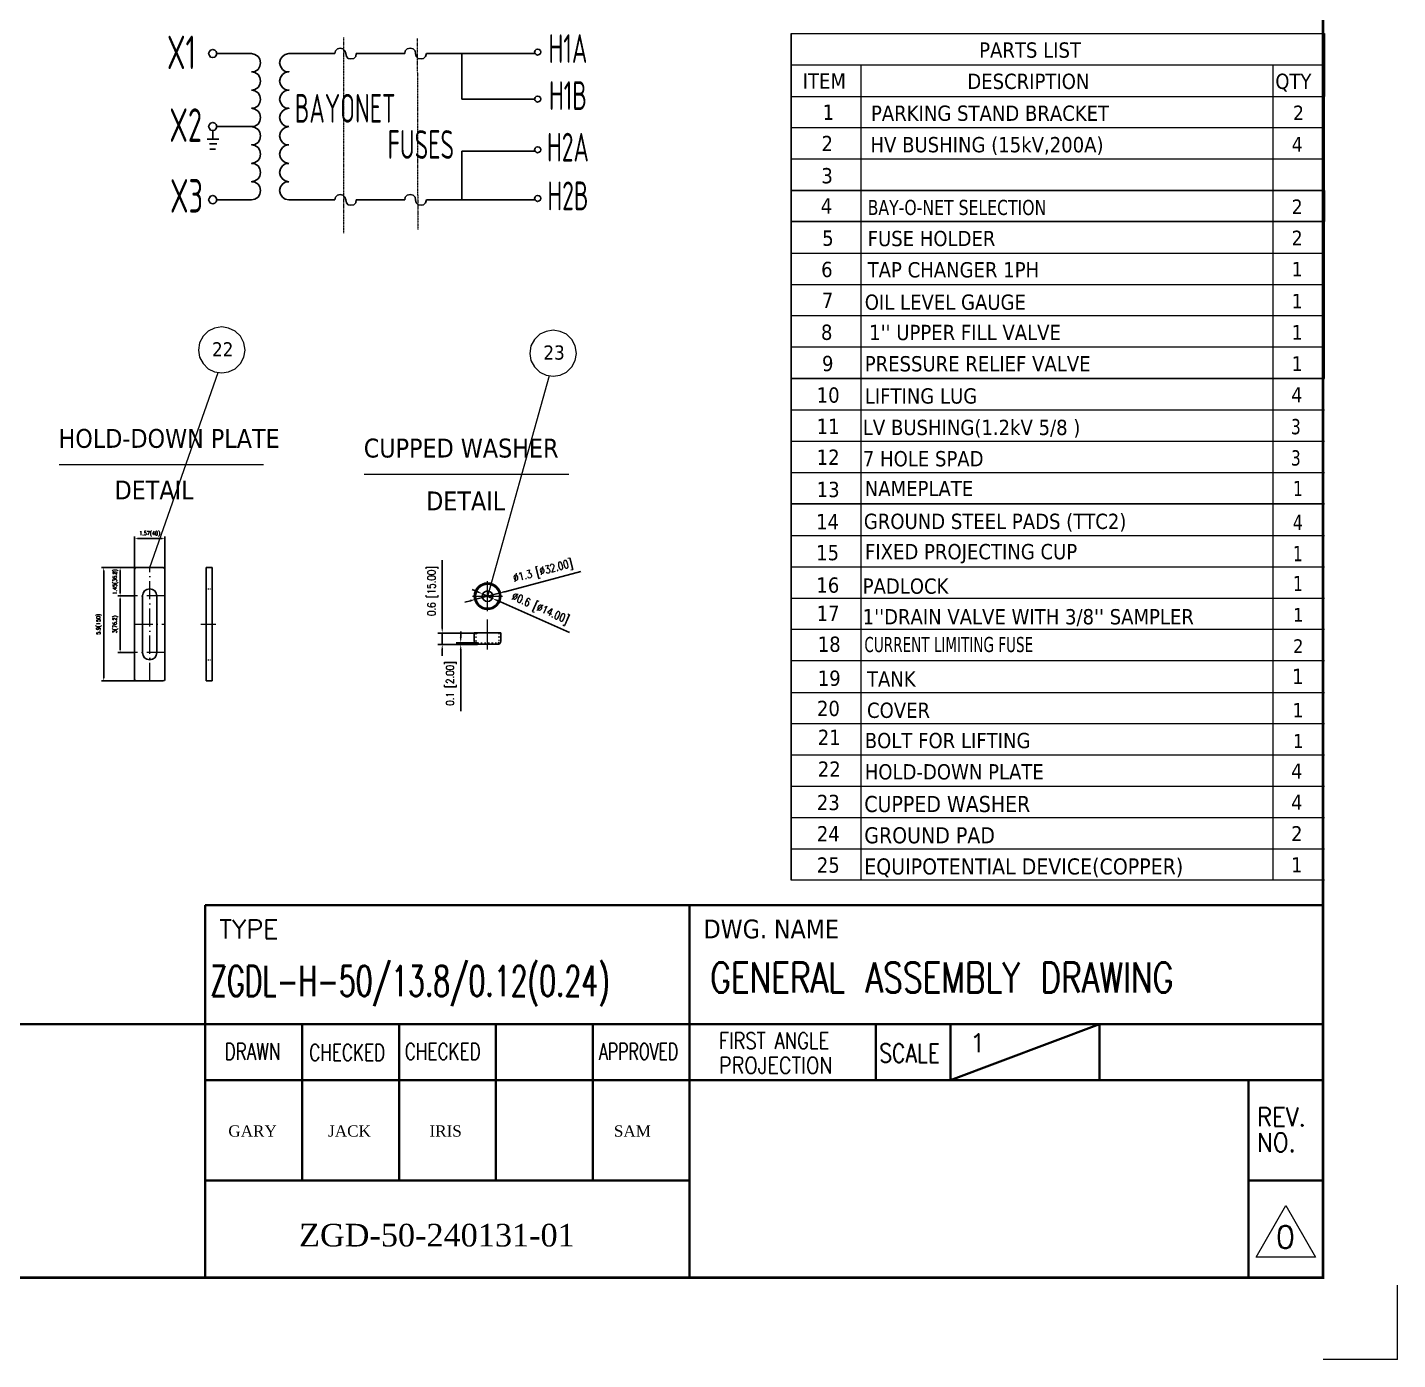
# Model space of a CAD drawing. Header units: millimetres. Extents: x 13152 to 84873, y -6229 to 22177.
# Drawn here: x 32798 to 36426, y 7367 to 10895 of the extents above; entities that cross this region are included whole.
import ezdxf
from ezdxf.enums import TextEntityAlignment as Align

# ---------------------------------------------------------------- set-up
doc = ezdxf.new("R2010")
doc.units = ezdxf.units.MM
doc.header["$LTSCALE"] = 4
for name, pattern in [('5 双点画线', [10.5, 6.25, -1.25, 0.25, -1.25, 0.25, -1.25]), ('ACAD_ISO03W100', [1.18, 0.47, -0.71]), ('ACAD_ISO10W100', [18, 12, -3, 0, -3])]:
    doc.linetypes.add(name, pattern=pattern)
doc.layers.add('1', color=12, linetype='Continuous')
doc.layers.add('2', color=3, linetype='Continuous')
doc.layers.add('paper', color=254, linetype='Continuous', plot=False)
doc.layers.add('标注、文本', color=3, linetype='Continuous', lineweight=25)
doc.layers.add('铁心', color=3, linetype='Continuous', lineweight=0)
doc.styles.add('pdm', font='gbenor.shx', dxfattribs={"width": 0.8, "bigfont": 'gbhzfs.shx'})
doc.styles.add('ROMANS', font='romans.shx', dxfattribs={"bigfont": 'whgtxt.shx'})
doc.styles.get("Standard").update_dxf_attribs({"font": 'txt', "bigfont": 'gbcbig.shx'})
doc.styles.add('Tahoma$001', font='tahoma.ttf', dxfattribs={"height": 2.159784})
doc.styles.add('Tahoma_txtstyle_28.93_0_0', font='tahoma.ttf')
doc.styles.add('Tahoma_txtstyle_30.40_0_0', font='tahoma.ttf')
doc.styles.add('TH_GBDIM', font='romans.shx', dxfattribs={"width": 0.8, "bigfont": 'gbcbig.shx'})
doc.styles.add('Times New Roman_txtstyle_35000.00_0_035000.0000', font='times.ttf', dxfattribs={"height": 35000})
doc.dimstyles.new('TH_GBDIM1', dxfattribs={"dimscale": 3, "dimtxt": 3.5, "dimasz": 2.5, "dimexe": 2, "dimexo": 0, "dimgap": 1.5, "dimtad": 1, "dimdec": 1, "dimzin": 0, "dimdsep": 46, "dimtxsty": 'TH_GBDIM', "dimcen": 2.5, "dimclrd": 3, "dimclre": 256, "dimclrt": 2, "dimadec": 0, "dimazin": 0, "dimtfac": 0.714286, "dimtdec": 1, "dimtmove": 0, "dimatfit": 3, "dimfxl": 1, "dimtzin": 0, "dimlwd": -1, "dimlwe": -1, "dimarcsym": 0})

# ---------------------------------------------------------------- blocks, each defined once
blk = doc.blocks.new('*D229')
at = {"layer": 'Defpoints', "color": 0, "transparency": 16777216}
for p in [(33161.7, 9540.7), (33081.7, 9459.9), (33161.7, 9459.9)]:
    blk.add_point(p, dxfattribs=at)
at = {"layer": '标注、文本', "transparency": 16777216}
for p, q in [((33081.7, 9459.9), (33081.7, 9546.7)), ((33161.7, 9459.9), (33161.7, 9546.7))]:
    blk.add_line(p, q, dxfattribs=at)
at = {"layer": '标注、文本', "color": 3, "transparency": 16777216}
blk.add_line((33089.2, 9540.7), (33154.2, 9540.7), dxfattribs=at)
for points in [[(33089.2, 9542), (33089.2, 9539.5), (33081.7, 9540.7)], [(33154.2, 9542), (33154.2, 9539.5), (33161.7, 9540.7)]]:
    blk.add_solid(points, dxfattribs=at)
at = {"layer": '标注、文本', "color": 2, "transparency": 16777216, "insert": (33121.7, 9553.2), "char_height": 10.5, "attachment_point": 5, "style": 'TH_GBDIM'}
blk.add_mtext('1.57(40)', dxfattribs=at)
blk = doc.blocks.new('*D230')
at = {"layer": 'Defpoints', "color": 0, "transparency": 16777216}
for p in [(32999.8, 9463.9), (33085.7, 9463.9), (33085.7, 9163.9)]:
    blk.add_point(p, dxfattribs=at)
at = {"layer": '标注、文本', "transparency": 16777216}
for p, q in [((33085.7, 9463.9), (32993.8, 9463.9)), ((33085.7, 9163.9), (32993.8, 9163.9))]:
    blk.add_line(p, q, dxfattribs=at)
at = {"layer": '标注、文本', "color": 3, "transparency": 16777216}
blk.add_line((32999.8, 9171.4), (32999.8, 9456.4), dxfattribs=at)
for points in [[(32998.5, 9456.4), (33001, 9456.4), (32999.8, 9463.9)], [(32998.5, 9171.4), (33001, 9171.4), (32999.8, 9163.9)]]:
    blk.add_solid(points, dxfattribs=at)
at = {"layer": '标注、文本', "color": 2, "transparency": 16777216, "insert": (32987.3, 9313.9), "char_height": 10.5, "attachment_point": 5, "rotation": 90, "style": 'TH_GBDIM'}
blk.add_mtext('5.9(150)', dxfattribs=at)
blk = doc.blocks.new('*D231')
at = {"layer": 'Defpoints', "color": 0, "transparency": 16777216}
for p in [(33043.3, 9388.9), (33081.7, 9388.9), (33081.7, 9238.9)]:
    blk.add_point(p, dxfattribs=at)
at = {"layer": '标注、文本', "transparency": 16777216}
for p, q in [((33081.7, 9388.9), (33037.3, 9388.9)), ((33081.7, 9238.9), (33037.3, 9238.9))]:
    blk.add_line(p, q, dxfattribs=at)
at = {"layer": '标注、文本', "color": 3, "transparency": 16777216}
blk.add_line((33043.3, 9246.4), (33043.3, 9381.4), dxfattribs=at)
for points in [[(33042.1, 9381.4), (33044.6, 9381.4), (33043.3, 9388.9)], [(33042.1, 9246.4), (33044.6, 9246.4), (33043.3, 9238.9)]]:
    blk.add_solid(points, dxfattribs=at)
at = {"layer": '标注、文本', "color": 2, "transparency": 16777216, "insert": (33030.8, 9313.9), "char_height": 10.5, "attachment_point": 5, "rotation": 90, "style": 'TH_GBDIM'}
blk.add_mtext('3(76.2)', dxfattribs=at)
blk = doc.blocks.new('*D232')
at = {"layer": 'Defpoints', "color": 0, "transparency": 16777216}
for p in [(33043.3, 9463.9), (33081.7, 9463.9), (33081.7, 9388.9)]:
    blk.add_point(p, dxfattribs=at)
at = {"layer": '标注、文本', "transparency": 16777216}
for p, q in [((33081.7, 9463.9), (33037.3, 9463.9)), ((33081.7, 9388.9), (33037.3, 9388.9))]:
    blk.add_line(p, q, dxfattribs=at)
at = {"layer": '标注、文本', "color": 3, "transparency": 16777216}
blk.add_line((33043.3, 9396.4), (33043.3, 9456.4), dxfattribs=at)
for points in [[(33042.1, 9456.4), (33044.6, 9456.4), (33043.3, 9463.9)], [(33042.1, 9396.4), (33044.6, 9396.4), (33043.3, 9388.9)]]:
    blk.add_solid(points, dxfattribs=at)
at = {"layer": '标注、文本', "color": 2, "transparency": 16777216, "insert": (33030.8, 9426.4), "char_height": 10.5, "attachment_point": 5, "rotation": 90, "style": 'TH_GBDIM'}
blk.add_mtext('1.45(36.8)', dxfattribs=at)
blk = doc.blocks.new('*D194')
at = {"layer": 'Defpoints', "color": 0, "transparency": 16777216}
for p in [(33228.4, 4.8), (33197.5, -3.3)]:
    blk.add_point(p, dxfattribs=at)
at = {"layer": '标注、文本', "color": 3, "transparency": 16777216}
for p, q in [((33336.3, 33.3), (33235.7, 6.7)), ((33197.5, -3.3), (33228.4, 4.8)), ((33190.2, -5.2), (33183, -7.1))]:
    blk.add_line(p, q, dxfattribs=at)
for points in [[(33235.4, 8), (33236, 5.5), (33228.4, 4.8)], [(33189.9, -4), (33190.6, -6.4), (33197.5, -3.3)]]:
    blk.add_solid(points, dxfattribs=at)
at = {"layer": '标注、文本', "color": 2, "transparency": 16777216, "insert": (33286.5, 33.1), "char_height": 10.5, "attachment_point": 5, "rotation": 14.7739, "style": 'TH_GBDIM'}
blk.add_mtext('∅1.3 [∅32.00]', dxfattribs=at)
blk = doc.blocks.new('*D195')
at = {"layer": 'Defpoints', "color": 0, "transparency": 16777216}
for p in [(33206.6, 3.6), (33219.4, -2.1)]:
    blk.add_point(p, dxfattribs=at)
at = {"layer": '标注、文本', "color": 3, "transparency": 16777216}
for p, q in [((33199.7, 6.6), (33192.8, 9.6)), ((33206.6, 3.6), (33219.4, -2.1)), ((33321.5, -47.2), (33226.2, -5.1))]:
    blk.add_line(p, q, dxfattribs=at)
for points in [[(33200.2, 7.8), (33199.2, 5.5), (33206.6, 3.6)], [(33226.7, -4), (33225.7, -6.2), (33219.4, -2.1)]]:
    blk.add_solid(points, dxfattribs=at)
at = {"layer": '标注、文本', "color": 2, "transparency": 16777216, "insert": (33282.3, -16.2), "char_height": 10.5, "attachment_point": 5, "rotation": 336.167, "style": 'TH_GBDIM'}
blk.add_mtext('∅0.6 [∅14.00]', dxfattribs=at)
blk = doc.blocks.new('*D196')
at = {"layer": 'Defpoints', "color": 0, "transparency": 16777216}
for p in [(33153, -48), (33199.5, -48), (33199.5, -63)]:
    blk.add_point(p, dxfattribs=at)
at = {"layer": '标注、文本', "color": 3, "transparency": 16777216}
for p, q in [((33153, -40.5), (33153, 48.4)), ((33153, -63), (33153, -48)), ((33153, -70.5), (33153, -78))]:
    blk.add_line(p, q, dxfattribs=at)
at = {"layer": '标注、文本', "transparency": 16777216}
for p, q in [((33199.5, -48), (33147, -48)), ((33199.5, -63), (33147, -63))]:
    blk.add_line(p, q, dxfattribs=at)
at = {"layer": '标注、文本', "color": 3, "transparency": 16777216}
for points in [[(33151.7, -40.5), (33154.2, -40.5), (33153, -48)], [(33151.7, -70.5), (33154.2, -70.5), (33153, -63)]]:
    blk.add_solid(points, dxfattribs=at)
at = {"layer": '标注、文本', "color": 2, "transparency": 16777216, "insert": (33140.5, 7.7), "char_height": 10.5, "attachment_point": 5, "rotation": 90, "style": 'TH_GBDIM'}
blk.add_mtext('0.6 [15.00]', dxfattribs=at)
blk = doc.blocks.new('*D197')
at = {"layer": 'Defpoints', "color": 0, "transparency": 16777216}
for p in [(33177.5, -63), (33199.5, -61), (33199.5, -63)]:
    blk.add_point(p, dxfattribs=at)
at = {"layer": '标注、文本', "color": 3, "transparency": 16777216}
for p, q in [((33177.5, -53.5), (33177.5, -46)), ((33177.5, -61), (33177.5, -63)), ((33177.5, -70.5), (33177.5, -151.4))]:
    blk.add_line(p, q, dxfattribs=at)
at = {"layer": '标注、文本', "transparency": 16777216}
for p, q in [((33199.5, -61), (33171.5, -61)), ((33199.5, -63), (33171.5, -63))]:
    blk.add_line(p, q, dxfattribs=at)
at = {"layer": '标注、文本', "color": 3, "transparency": 16777216}
for points in [[(33176.2, -53.5), (33178.7, -53.5), (33177.5, -61)], [(33176.2, -70.5), (33178.7, -70.5), (33177.5, -63)]]:
    blk.add_solid(points, dxfattribs=at)
at = {"layer": '标注、文本', "color": 2, "transparency": 16777216, "insert": (33165, -114.7), "char_height": 10.5, "attachment_point": 5, "rotation": 90, "style": 'TH_GBDIM'}
blk.add_mtext('0.1 [2.00]', dxfattribs=at)
blk = doc.blocks.new('222')
at = {"layer": '标注、文本', "color": 1, "linetype": 'ACAD_ISO10W100', "lineweight": 18}
for p, q in [((33212.97, -19.24), (33212.97, 20.76)), ((33192.97, 0.76), (33232.97, 0.76)), ((33212.97, -69.96), (33212.97, -29.96))]:
    blk.add_line(p, q, dxfattribs=at)
at = {"layer": '标注、文本'}
for p, q in [((33195.47, -47.95), (33230.47, -47.95)), ((33195.47, -47.95), (33195.47, -58.95)), ((33230.47, -58.95), (33230.47, -47.95)), ((33199.47, -62.95), (33226.47, -62.95))]:
    blk.add_line(p, q, dxfattribs=at)
at = {"layer": '标注、文本', "color": 2, "linetype": 'ACAD_ISO03W100', "lineweight": 18}
for p, q in [((33197.47, -47.95), (33197.47, -58.95)), ((33228.47, -58.95), (33228.47, -47.95)), ((33199.47, -60.95), (33226.47, -60.95))]:
    blk.add_line(p, q, dxfattribs=at)
at = {"layer": '标注、文本'}
for radius in [17.5, 16, 7]:
    blk.add_circle((33212.97, 0.76), radius, dxfattribs=at)
for centre, start, end in [((33199.47, -58.95), 180, 270), ((33226.47, -58.95), 270, 0)]:
    blk.add_arc(centre, 4, start, end, dxfattribs=at)
at = {"layer": '标注、文本', "color": 2, "linetype": 'ACAD_ISO03W100', "lineweight": 18}
for centre, start, end in [((33199.47, -58.95), 180, 270), ((33226.47, -58.95), 270, 0)]:
    blk.add_arc(centre, 2, start, end, dxfattribs=at)
at = {"layer": '标注、文本'}
for p1, p2, picture, middle in [((33197.5, -3.32), (33228.44, 4.84), '*D194', (33286.46, 33.06)), ((33206.56, 3.58), (33219.37, -2.07), '*D195', (33282.32, -16.22))]:
    dim = blk.add_diameter_dim_2p(p1=p1, p2=p2, dimstyle='TH_GBDIM1', dxfattribs=at)
    dim.commit()
    dim.dimension.update_dxf_attribs({"geometry": picture, "text_midpoint": middle})
for base, p1, p2, picture, middle in [((33152.98, -47.95), (33199.47, -62.95), (33199.47, -47.95), '*D196', (33140.48, 7.75)), ((33177.47, -62.95), (33199.47, -60.95), (33199.47, -62.95), '*D197', (33164.97, -114.65))]:
    dim = blk.add_linear_dim(base=base, p1=p1, p2=p2, angle=90, dimstyle='TH_GBDIM1', dxfattribs=at)
    dim.commit()
    dim.dimension.update_dxf_attribs({"geometry": picture, "text_midpoint": middle})

msp = doc.modelspace()

# ---------------------------------------------------------------- linework, layer by layer
at = {"layer": '1', "color": 0, "lineweight": 40}
for p, q in [((33268.63, 8570.37), (34816.24, 8570.37)), ((33268.74, 8570.37), (36228.84, 8570.37)), ((33268.74, 8570.37), (33268.74, 7583.67)), ((34551.45, 8570.37), (34551.45, 7583.67)), ((28650.99, 8254.63), (36228.84, 8254.63)), ((33525.29, 8254.63), (33525.29, 7840.85)), ((33781.83, 8254.63), (33781.83, 7840.85)), ((34038.37, 8254.63), (34038.37, 7840.85)), ((34294.91, 8254.63), (34294.91, 7840.85)), ((35044.8, 8254.63), (35044.8, 8106.62)), ((35636.82, 8254.63), (35242.14, 8106.62)), ((35242.14, 8254.63), (35242.14, 8106.62)), ((35636.82, 8254.63), (35636.82, 8106.62)), ((33268.74, 8106.62), (34551.45, 8106.62)), ((34551.45, 8106.62), (36228.84, 8106.62)), ((36031.5, 8106.62), (36031.5, 7583.67)), ((33268.74, 7840.85), (34551.45, 7840.85)), ((33268.74, 7584.31), (33268.74, 7840.85)), ((36031.5, 7840.85), (36228.84, 7840.85))]:
    msp.add_line(p, q, dxfattribs=at)
at = {"layer": '1', "color": 0, "lineweight": 40, "const_width": 6.91}
msp.add_lwpolyline([(28650.99, 7583.67), (36228.84, 7583.67), (36228.84, 13030.25), (28650.99, 13030.25), (28650.99, 7583.67)], dxfattribs=at)
at = {"layer": '2', "lineweight": 13}
for p, q in [((36051.24, 7637.96), (36130.17, 7774.69)), ((36130.17, 7774.69), (36209.11, 7637.96)), ((36209.11, 7637.96), (36051.24, 7637.96))]:
    msp.add_line(p, q, dxfattribs=at)
at = {"layer": 'paper', "lineweight": 13}
for q in [(36426.18, 7563.94), (36228.84, 7366.6)]:
    msp.add_line((36426.18, 7366.6), q, dxfattribs=at)
at = {"layer": '标注、文本', "color": 6, "linetype": '5 双点画线', "lineweight": 13, "ltscale": 0.1}
for p, q in [((33634.62, 10868.02), (33634.98, 10349.8)), ((33830.1, 10865.39), (33831.47, 10359.66))]:
    msp.add_line(p, q, dxfattribs=at)
at = {"layer": '标注、文本'}
for p, q in [((33948.58, 10825.31), (33948.58, 10704.84)), ((33948.58, 10566.57), (33948.58, 10437.67)), ((33081.67, 9459.86), (33081.67, 9167.86)), ((33157.67, 9463.86), (33085.67, 9463.86)), ((33161.67, 9167.86), (33161.67, 9459.86)), ((33271.19, 9163.86), (33271.19, 9463.86)), ((33271.19, 9463.86), (33287.19, 9463.86)), ((33287.19, 9163.86), (33287.19, 9463.86)), ((33102.67, 9388.86), (33102.67, 9238.86)), ((33140.67, 9388.86), (33140.67, 9238.86)), ((33085.67, 9163.86), (33157.67, 9163.86)), ((33271.19, 9163.86), (33287.19, 9163.86))]:
    msp.add_line(p, q, dxfattribs=at)
at = {"layer": '标注、文本', "color": 1, "linetype": 'ACAD_ISO10W100', "lineweight": 18}
for p, q in [((33121.67, 9163.86), (33121.67, 9463.86)), ((33161.67, 9388.86), (33081.67, 9388.86)), ((33081.67, 9313.86), (33161.67, 9313.86)), ((33256.78, 9313.86), (33296.78, 9313.86)), ((33161.67, 9238.86), (33081.67, 9238.86))]:
    msp.add_line(p, q, dxfattribs=at)
at = {"layer": '标注、文本', "color": 2, "linetype": 'ACAD_ISO03W100', "lineweight": 18}
for p, q in [((33271.19, 9407.86), (33287.19, 9407.86)), ((33271.19, 9219.86), (33287.19, 9219.86))]:
    msp.add_line(p, q, dxfattribs=at)
at = {"layer": '标注、文本', "lineweight": 13}
msp.add_line((34820.15, 8636.18), (34820.15, 9134.68), dxfattribs=at)
at = {"layer": '标注、文本'}
for points in [[(33299.14, 10825.31), (33298.07, 10830.68), (33293.77, 10833.9), (33288.4, 10836.05), (33283.03, 10833.9), (33279.81, 10830.68), (33277.66, 10825.31), (33279.81, 10819.94), (33283.03, 10815.65), (33288.4, 10814.58), (33293.77, 10815.65), (33298.07, 10819.94)], [(34156.98, 10829.16), (34156.17, 10833.18), (34152.95, 10836.41), (34148.93, 10837.21), (34144.9, 10836.41), (34142.48, 10833.18), (34140.87, 10829.16), (34142.48, 10825.13), (34144.9, 10822.72), (34148.93, 10821.1), (34152.95, 10822.72), (34156.17, 10825.13)], [(34156.98, 10704.66), (34156.17, 10708.69), (34152.95, 10711.91), (34148.93, 10712.71), (34144.9, 10711.91), (34142.48, 10708.69), (34140.87, 10704.66), (34142.48, 10700.63), (34144.9, 10698.22), (34148.93, 10696.61), (34152.95, 10698.22), (34156.17, 10700.63)], [(33299.14, 10632.03), (33298.07, 10637.4), (33293.77, 10640.62), (33288.4, 10642.77), (33283.03, 10640.62), (33279.81, 10637.4), (33277.66, 10632.03), (33279.81, 10626.66), (33283.03, 10622.36), (33288.4, 10621.29), (33293.77, 10622.36), (33298.07, 10626.66)], [(34156.98, 10570.41), (34156.17, 10574.44), (34152.95, 10577.66), (34148.93, 10578.47), (34144.9, 10577.66), (34142.48, 10574.44), (34140.87, 10570.41), (34142.48, 10566.39), (34144.9, 10563.97), (34148.93, 10562.36), (34152.95, 10563.97), (34156.17, 10566.39)], [(33299.14, 10437.67), (33298.07, 10443.04), (33293.77, 10447.33), (33288.4, 10449.48), (33283.03, 10447.33), (33279.81, 10443.04), (33277.66, 10437.67), (33279.81, 10432.3), (33283.03, 10429.08), (33288.4, 10426.93), (33293.77, 10429.08), (33298.07, 10432.3)], [(34156.98, 10441.51), (34156.17, 10445.54), (34152.95, 10448.76), (34148.93, 10449.57), (34144.9, 10448.76), (34142.48, 10445.54), (34140.87, 10441.51), (34142.48, 10437.49), (34144.9, 10435.07), (34148.93, 10433.46), (34152.95, 10435.07), (34156.17, 10437.49)]]:
    msp.add_lwpolyline(points, close=True, dxfattribs=at)
for points in [[(33299.14, 10825.31), (33391.49, 10825.31)], [(33391.49, 10776.99), (33400.08, 10778.07), (33408.67, 10783.44), (33412.96, 10792.03), (33415.11, 10800.62), (33412.96, 10810.28), (33408.67, 10817.8), (33400.08, 10823.17), (33391.49, 10825.31)], [(33490.28, 10825.31), (33480.61, 10823.17), (33473.1, 10817.8), (33467.73, 10810.28), (33465.58, 10800.62), (33467.73, 10792.03), (33473.1, 10783.44), (33480.61, 10778.07), (33490.28, 10776.99), (33480.61, 10774.84), (33473.1, 10769.48), (33467.73, 10761.96), (33465.58, 10752.29), (33467.73, 10743.7), (33473.1, 10735.11), (33480.61, 10729.75), (33490.28, 10728.67), (33480.61, 10726.52), (33473.1, 10721.15), (33467.73, 10713.64), (33465.58, 10703.97), (33467.73, 10695.38), (33473.1, 10686.79), (33480.61, 10681.42), (33490.28, 10680.35), (33480.61, 10678.2), (33473.1, 10672.83), (33467.73, 10665.32), (33465.58, 10655.65), (33467.73, 10645.99), (33473.1, 10638.47), (33480.61, 10633.1), (33490.28, 10632.03)], [(33490.28, 10825.31), (33611.64, 10825.31)], [(33640.63, 10825.31), (33638.48, 10832.83), (33633.12, 10838.2), (33625.6, 10839.27), (33619.16, 10838.2), (33613.79, 10832.83), (33611.64, 10825.31)], [(33640.63, 10825.31), (33642.78, 10817.8), (33647.07, 10812.43), (33654.59, 10811.35), (33662.11, 10812.43), (33667.48, 10817.8), (33668.55, 10825.31)], [(33668.55, 10825.31), (33702.89, 10825.31)], [(33797.41, 10825.31), (33668.55, 10825.31)], [(33825.33, 10825.31), (33824.25, 10832.83), (33818.88, 10838.2), (33811.37, 10839.27), (33803.85, 10838.2), (33798.48, 10832.83), (33797.41, 10825.31)], [(33825.33, 10825.31), (33827.47, 10817.8), (33832.84, 10812.43), (33840.36, 10811.35), (33846.8, 10812.43), (33852.17, 10817.8), (33854.32, 10825.31)], [(34142.41, 10825.31), (33854.32, 10825.31)], [(33391.49, 10728.67), (33400.08, 10729.74), (33408.67, 10735.11), (33412.96, 10743.7), (33415.11, 10752.29), (33412.96, 10761.96), (33408.67, 10769.48), (33400.08, 10774.84), (33391.49, 10776.99)], [(33391.49, 10680.35), (33400.08, 10681.42), (33408.67, 10686.79), (33412.96, 10695.38), (33415.11, 10703.97), (33412.96, 10713.64), (33408.67, 10721.15), (33400.08, 10726.52), (33391.49, 10728.67)], [(34140.8, 10704.84), (33948.58, 10704.84)], [(33391.49, 10632.03), (33400.08, 10633.1), (33408.67, 10638.47), (33412.96, 10645.99), (33415.11, 10655.65), (33412.96, 10665.32), (33408.67, 10672.83), (33400.08, 10678.2), (33391.49, 10680.35)], [(33299.14, 10632.03), (33391.49, 10632.03)], [(33391.49, 10437.67), (33400.08, 10439.82), (33408.67, 10445.19), (33412.96, 10452.7), (33415.11, 10462.37), (33412.96, 10472.03), (33408.67, 10479.55), (33400.08, 10484.92), (33391.49, 10485.99), (33400.08, 10488.14), (33408.67, 10493.51), (33412.96, 10501.02), (33415.11, 10510.69), (33412.96, 10520.35), (33408.67, 10527.87), (33400.08, 10533.24), (33391.49, 10534.31), (33400.08, 10536.46), (33408.67, 10541.83), (33412.96, 10549.35), (33415.11, 10559.01), (33412.96, 10568.67), (33408.67, 10576.19), (33400.08, 10581.56), (33391.49, 10583.71), (33400.08, 10584.78), (33408.67, 10590.15), (33412.96, 10597.67), (33415.11, 10607.33), (33412.96, 10617), (33408.67, 10624.51), (33400.08, 10629.88), (33391.49, 10632.03)], [(33490.28, 10632.03), (33480.61, 10629.88), (33473.1, 10624.51), (33467.73, 10617), (33465.58, 10607.33), (33467.73, 10597.67), (33473.1, 10590.15), (33480.61, 10584.78), (33490.28, 10583.71)], [(33273.37, 10598.74), (33304.51, 10598.74)], [(33288.4, 10621.29), (33288.4, 10598.74)], [(33279.81, 10585.85), (33299.14, 10585.85)], [(33280.88, 10571.9), (33295.92, 10571.9)], [(33490.28, 10583.71), (33480.61, 10581.56), (33473.1, 10576.19), (33467.73, 10568.67), (33465.58, 10559.01), (33467.73, 10549.35), (33473.1, 10541.83), (33480.61, 10536.46), (33490.28, 10534.31)], [(34142.41, 10566.57), (33948.58, 10566.57)], [(33490.28, 10534.31), (33480.61, 10533.24), (33473.1, 10527.87), (33467.73, 10520.35), (33465.58, 10510.69), (33467.73, 10501.02), (33473.1, 10493.51), (33480.61, 10488.14), (33490.28, 10485.99)], [(33490.28, 10485.99), (33480.61, 10484.92), (33473.1, 10479.55), (33467.73, 10472.03), (33465.58, 10462.37), (33467.73, 10452.7), (33473.1, 10445.19), (33480.61, 10439.82), (33490.28, 10437.67)], [(33640.63, 10437.67), (33638.48, 10445.19), (33633.12, 10450.55), (33625.6, 10451.63), (33619.16, 10450.55), (33613.79, 10445.19), (33611.64, 10437.67)], [(33825.33, 10437.67), (33824.25, 10445.19), (33818.88, 10450.55), (33811.37, 10451.63), (33803.85, 10450.55), (33798.48, 10445.19), (33797.41, 10437.67)], [(33299.14, 10437.67), (33391.49, 10437.67)], [(33490.28, 10437.67), (33611.64, 10437.67)], [(33490.28, 10437.67), (33611.64, 10437.67)], [(33640.63, 10437.67), (33642.78, 10430.15), (33647.07, 10424.78), (33654.59, 10423.71), (33662.11, 10424.78), (33667.48, 10430.15), (33668.55, 10437.67)], [(33668.55, 10437.67), (33702.89, 10437.67)], [(33797.41, 10437.67), (33668.55, 10437.67)], [(33668.55, 10437.67), (33797.41, 10437.67)], [(33825.33, 10437.67), (33827.47, 10430.15), (33832.84, 10424.78), (33840.36, 10423.71), (33846.8, 10424.78), (33852.17, 10430.15), (33854.32, 10437.67)], [(33854.32, 10437.67), (34021.78, 10437.67)], [(34142.41, 10437.67), (33948.58, 10437.67)]]:
    msp.add_lwpolyline(points, dxfattribs=at)
for centre, radius, start, end in [((33085.67, 9459.86), 4, 90, 180), ((33157.67, 9459.86), 4, 0, 90), ((33121.67, 9388.86), 19, 0, 180), ((33121.67, 9238.86), 19, 180, 0), ((33085.67, 9167.86), 4, 180, 270), ((33157.67, 9167.86), 4, 270, 0)]:
    msp.add_arc(centre, radius, start, end, dxfattribs=at)
at = {"layer": '铁心', "lineweight": 13}
for p, q in [((33422.95, 9736.15), (32881.45, 9736.15)), ((34231.29, 9710.5), (33689.79, 9710.5))]:
    msp.add_line(p, q, dxfattribs=at)
for points in [[(34820.15, 8636.18), (34820.15, 10878.63)], [(34820.15, 10878.63), (36232.75, 10878.63), (36232.75, 10795.78)], [(34820.15, 10878.63), (34820.15, 10795.78), (34820.15, 10795.78)], [(34820.15, 10795.78), (36232.75, 10795.78), (36232.75, 10711.21)], [(34820.15, 10795.78), (34820.15, 10711.21), (36232.75, 10711.21)], [(35004.76, 10795.78), (35004.76, 10711.21), (35004.76, 10711.21)], [(36095.84, 10795.78), (36095.84, 8636.18)], [(34820.15, 9964.87), (36232.75, 9964.87), (36232.75, 10711.21)], [(34820.15, 10711.21), (34820.15, 9964.87)], [(35004.76, 10711.21), (35004.76, 9964.87)], [(36232.75, 10628.7), (34820.15, 10628.7), (34820.15, 10628.7)], [(36232.75, 10545.85), (34820.15, 10545.85), (34820.15, 10545.85)], [(35004.76, 10545.51), (35004.76, 10463), (35004.76, 10463)], [(34820.15, 10463), (36232.75, 10463), (36232.75, 10380.5)], [(34820.15, 10463), (34820.15, 10380.5), (36232.75, 10380.5)], [(36232.75, 10463), (34820.15, 10463), (34820.15, 10463)], [(34820.15, 9797.8), (34820.15, 10463), (34820.15, 10463)], [(35004.76, 10463), (35004.76, 8801.19)], [(34820.15, 10380.5), (34820.15, 8636.18)], [(36232.75, 10380.5), (34820.15, 10380.5), (34820.15, 10380.5)], [(36232.75, 10295.93), (34820.15, 10295.93), (34820.15, 10295.93)], [(36232.75, 10295.93), (34820.15, 10295.93), (34820.15, 10295.93)], [(36232.75, 10213.08), (34820.15, 10213.08), (34820.15, 10213.08)], [(36232.75, 10213.08), (34820.15, 10213.08), (34820.15, 10213.08)], [(36232.75, 10130.57), (34820.15, 10130.57), (34820.15, 10130.57)], [(36232.75, 10130.57), (34820.15, 10130.57)], [(36232.75, 10047.72), (34820.15, 10047.72), (34820.15, 10047.72)], [(36232.75, 10047.72), (34820.15, 10047.72), (34820.15, 10047.72)], [(33121.67, 9463.86), (33302.96, 9980.9), (33302.96, 9980.9)], [(34017, 9388.4), (34180.62, 9972.45), (34180.62, 9972.45)], [(36232.75, 9964.87), (34820.15, 9964.87), (34820.15, 9964.87)], [(36232.75, 9880.65), (34820.15, 9880.65), (34820.15, 9880.65)], [(36232.75, 9797.8), (34820.15, 9797.8), (34820.15, 9797.8)], [(36232.75, 9714.95), (34820.15, 9714.95), (34820.15, 9714.95)], [(35004.76, 9714.95), (35004.76, 8636.18)], [(36232.75, 9632.44), (34820.15, 9632.44)], [(34820.15, 8636.18), (34820.15, 9632.44), (36232.75, 9632.44)], [(34820.15, 9632.44), (34820.15, 8636.18)], [(36232.75, 9548.22), (34820.15, 9548.22)], [(36232.75, 9465.37), (34820.15, 9465.37)], [(36232.75, 9382.52), (34820.15, 9382.52)], [(36232.75, 9300.01), (34820.15, 9300.01)], [(36232.75, 9217.16), (34820.15, 9217.16), (34820.15, 9217.16)], [(36232.75, 9132.59), (34820.15, 9132.59), (34820.15, 9132.59)], [(36232.75, 9050.08), (34820.15, 9050.08), (34820.15, 9050.08)], [(36232.75, 8967.23), (34820.15, 8967.23), (34820.15, 8967.23)], [(36232.75, 8884.38), (34820.15, 8884.38), (34820.15, 8884.38)], [(36232.75, 8801.53), (34820.15, 8801.53), (34820.15, 8801.53)], [(36232.75, 8718.68), (34820.15, 8718.68), (34820.15, 8718.68)], [(36232.75, 8636.18), (34820.15, 8636.18), (34820.15, 8636.18)]]:
    msp.add_lwpolyline(points, dxfattribs=at)
for points in [[(33374.04, 10039.63), (33370.73, 10059.51), (33361.7, 10076.68), (33347.84, 10090.53), (33330.67, 10098.06), (33312.3, 10101.38), (33293.63, 10098.06), (33276.76, 10090.53), (33262.91, 10076.68), (33253.57, 10059.51), (33250.56, 10039.63), (33253.57, 10020.96), (33262.91, 10004.09), (33276.76, 9990.24), (33293.63, 9982.41), (33312.3, 9979.39), (33330.67, 9982.41), (33347.84, 9990.24), (33361.7, 10004.09), (33370.73, 10020.96)], [(34251.7, 10031.18), (34248.38, 10051.06), (34239.35, 10068.22), (34225.49, 10082.08), (34208.33, 10089.61), (34189.95, 10092.92), (34171.28, 10089.61), (34154.41, 10082.08), (34140.56, 10068.22), (34131.22, 10051.06), (34128.21, 10031.18), (34131.22, 10012.51), (34140.56, 9995.64), (34154.41, 9981.78), (34171.28, 9973.95), (34189.95, 9970.94), (34208.33, 9973.95), (34225.49, 9981.78), (34239.35, 9995.64), (34248.38, 10012.51)]]:
    msp.add_lwpolyline(points, close=True, dxfattribs=at)

# ---------------------------------------------------------------- block references
at = {"layer": '标注、文本', "xscale": 2, "yscale": 2, "zscale": 2}
msp.add_blockref('222', (-32409.7, 9386.69), dxfattribs=at)

# ---------------------------------------------------------------- texts
at = {"layer": '1', "color": 4, "lineweight": 13, "true_color": 0x00ffff, "width": 0.65}
msp.add_text('ZGDL-H-50/13.8/0.12(0.24)', height=80, dxfattribs=at).set_placement((33281.84, 8329.24))
at = {"layer": '1', "color": 4, "lineweight": 13, "width": 0.76}
msp.add_text('GENERAL ASSEMBLY DRAWING', height=80, dxfattribs=at).set_placement((34606.1, 8338.56))
at = {"layer": '2', "lineweight": 13, "style": 'ROMANS'}
for s, height, p in [('TYPE', 49.335, (33305.68, 8482.14)), ('1', 49.34, (35293.41, 8180.38))]:
    msp.add_text(s, height=height, dxfattribs=at).set_placement(p)
for s, height, width, p in [('DRAWN', 43.415, 0.75, (33320.16, 8160.86)), ('CHECKED', 43.415, 0.75, (33544.16, 8158.11)), ('CHECKED', 43.415, 0.75, (33797.2, 8160.86)), ('APPROVED', 43.415, 0.7, (34311.57, 8160.86)), ('FIRST ANGLE', 43.4148, 0.8, (34629.34, 8189.13)), ('SCALE', 49.335, 0.8, (35053.52, 8153.35)), ('PROJECTION', 43.415, 0.86, (34629.34, 8124.06)), ('REV.', 49.335, 0.9, (36053.94, 7984.51)), ('NO.', 49.335, 0.9, (36053.94, 7917.24))]:
    msp.add_text(s, height=height, dxfattribs=dict(at, width=width)).set_placement(p)
at = {"layer": '2', "color": 4, "lineweight": 13, "style": 'ROMANS'}
msp.add_text('0', height=59.2, dxfattribs=at).set_placement((36103.67, 7661.65))
at = {"layer": '标注、文本', "style": 'pdm'}
for s, height, width, p in [('X1', 88.779, 0.72, (33205.58, 10828.4)), ('H1A', 76.097, 0.7, (34229.13, 10838.55)), ('H1B', 76.097, 0.7, (34229.13, 10714.05)), ('X2', 88.779, 0.72, (33216.87, 10635.76)), ('H2A', 76.097, 0.7, (34229.13, 10577.37)), ('X3', 88.779, 0.72, (33219.17, 10448.35)), ('H2B', 76.097, 0.7, (34229.13, 10448.47))]:
    msp.add_text(s, height=height, dxfattribs=dict(at, width=width)).set_placement(p, align=Align.MIDDLE_CENTER)
at = {"layer": '标注、文本', "style": 'pdm', "width": 0.7}
for s, p in [('BAYONET', (33772.49, 10642.23)), ('FUSES', (33927.51, 10546.35))]:
    msp.add_text(s, height=76.097, dxfattribs=at).set_placement(p, align=Align.RIGHT)
at = {"layer": '标注、文本', "color": 7, "ltscale": 85.747681, "attachment_point": 7, "style": 'Times New Roman_txtstyle_35000.00_0_035000.0000'}
for s, insert, char_height in [('GARY', (33329.86, 7956.5), 30), ('JACK', (33594.1, 7956.5), 30), ('IRIS', (33862.5, 7956.5), 30), ('SAM', (34350.72, 7956.5), 30), ('ZGD-50-240131-01', (33517.24, 7665.28), 60)]:
    msp.add_mtext(s, dxfattribs=dict(at, insert=insert, char_height=char_height))
at = {"layer": '铁心', "lineweight": 13}
for s, height, style, p in [('PARTS LIST', 40.487, 'Tahoma_txtstyle_30.40_0_0', (35318.13, 10814.34)), ('ITEM', 40.487, 'Tahoma_txtstyle_30.40_0_0', (34850.75, 10732.52)), ('DESCRIPTION', 40.487, 'Tahoma_txtstyle_30.40_0_0', (35286.79, 10731.49)), ('QTY', 40.309, 'Tahoma$001', (36102.46, 10731.68)), ('1', 40.49, 'Tahoma_txtstyle_30.40_0_0', (34903.69, 10649.67)), ('PARKING STAND BRACKET', 40.487, 'Tahoma_txtstyle_30.40_0_0', (35031.6, 10647.09)), ('2', 38.52, 'Tahoma$001', (36149.2, 10648.99)), ('2', 40.49, 'Tahoma_txtstyle_30.40_0_0', (34900.59, 10566.82)), (' HV BUSHING (15kV,200A)', 40.487, 'Tahoma_txtstyle_30.40_0_0', (35015.15, 10563.77)), ('4', 38.52, 'Tahoma_txtstyle_28.93_0_0', (36145.77, 10565.62)), ('3', 40.49, 'Tahoma_txtstyle_30.40_0_0', (34900.25, 10481.57)), ('4', 40.49, 'Tahoma_txtstyle_30.40_0_0', (34898.53, 10401.47)), ('2', 38.52, 'Tahoma_txtstyle_28.93_0_0', (36145.77, 10400.27)), ('5', 40.49, 'Tahoma_txtstyle_30.40_0_0', (34902.43, 10316.21)), ('FUSE HOLDER', 40.487, 'Tahoma_txtstyle_30.40_0_0', (35022.77, 10315.29)), ('2', 38.52, 'Tahoma_txtstyle_28.93_0_0', (36145.77, 10317.76)), ('6', 40.49, 'Tahoma_txtstyle_30.40_0_0', (34899.63, 10233.36)), ('TAP CHANGER 1PH ', 40.487, 'Tahoma_txtstyle_30.40_0_0', (35022.77, 10232.44)), ('1', 38.52, 'Tahoma_txtstyle_28.93_0_0', (36145.77, 10234.91)), ('7', 40.49, 'Tahoma_txtstyle_30.40_0_0', (34901.37, 10151.54)), ('OIL LEVEL GAUGE ', 40.487, 'Tahoma_txtstyle_30.40_0_0', (35015.15, 10146.69)), ('1', 38.52, 'Tahoma_txtstyle_28.93_0_0', (36145.77, 10150.34)), ('8', 40.49, 'Tahoma_txtstyle_30.40_0_0', (34899.21, 10066.97)), ("1'' UPPER FILL VALVE", 40.487, 'Tahoma_txtstyle_30.40_0_0', (35026.79, 10066.43)), ('1', 38.52, 'Tahoma_txtstyle_28.93_0_0', (36145.77, 10067.83)), ('22', 37.589, 'Tahoma$001', (33286.62, 10023.21)), ('23', 37.589, 'Tahoma$001', (34164.27, 10014.76)), ('9', 40.49, 'Tahoma_txtstyle_30.40_0_0', (34901.96, 9984.3)), ('PRESSURE RELIEF VALVE', 40.487, 'Tahoma_txtstyle_30.40_0_0', (35015.15, 9983.6)), ('1', 38.52, 'Tahoma_txtstyle_28.93_0_0', (36145.77, 9984.98)), ('10', 40.487, 'Tahoma_txtstyle_30.40_0_0', (34887.87, 9900.76)), ('LIFTING LUG', 40.487, 'Tahoma_txtstyle_30.40_0_0', (35015.15, 9898.3)), ('4', 39.74, 'Tahoma$001', (36144.39, 9901.62)), ('11', 40.487, 'Tahoma_txtstyle_30.40_0_0', (34887.87, 9817.91)), ('LV BUSHING(1.2kV 5/8 )', 40.487, 'Tahoma_txtstyle_30.40_0_0', (35010.09, 9815)), ('HOLD-DOWN PLATE', 50, 'Tahoma$001', (32880.2, 9781.14)), ('CUPPED WASHER', 50, 'Tahoma$001', (33688.54, 9755.5)), ('12', 40.487, 'Tahoma_txtstyle_30.40_0_0', (34887.87, 9736.09)), ('7 HOLE SPAD', 40.487, 'Tahoma_txtstyle_30.40_0_0', (35010.09, 9732.15)), ('DETAIL', 50, 'Tahoma$001', (33028.52, 9644.57)), ('13', 40.487, 'Tahoma_txtstyle_30.40_0_0', (34887.87, 9650.66)), ('NAMEPLATE', 40.487, 'Tahoma_txtstyle_30.40_0_0', (35015.15, 9653.24)), ('DETAIL', 50, 'Tahoma$001', (33853.66, 9615.58)), ('14', 40.487, 'Tahoma_txtstyle_30.40_0_0', (34886.33, 9565.55)), ('GROUND STEEL PADS (TTC2)', 40.487, 'Tahoma_txtstyle_30.40_0_0', (35012.75, 9566.26)), ('15', 40.487, 'Tahoma_txtstyle_30.40_0_0', (34886.33, 9483.45)), ('FIXED PROJECTING CUP', 40.487, 'Tahoma_txtstyle_30.40_0_0', (35015.74, 9486.03)), ('16', 40.487, 'Tahoma_txtstyle_30.40_0_0', (34886.89, 9397.49)), ('PADLOCK', 40.487, 'Tahoma_txtstyle_30.40_0_0', (35009.65, 9394.74)), ('17', 40.487, 'Tahoma_txtstyle_30.40_0_0', (34887.65, 9322.59)), ("1''DRAIN VALVE WITH 3/8'' SAMPLER ", 40.487, 'Tahoma_txtstyle_30.40_0_0', (35009.65, 9313.61)), ('1', 36.33, 'Tahoma$001', (36149.55, 9320.64)), ('18', 40.487, 'Tahoma_txtstyle_30.40_0_0', (34890.71, 9240.82)), ('2', 36.33, 'Tahoma$001', (36149.55, 9237.79)), ('19', 40.487, 'Tahoma_txtstyle_30.40_0_0', (34890.71, 9150.82)), ('TANK', 40.487, 'Tahoma_txtstyle_30.40_0_0', (35021.05, 9148.79)), ('1', 40.49, 'Tahoma_txtstyle_30.40_0_0', (36146.77, 9155.64)), ('20', 40.487, 'Tahoma_txtstyle_30.40_0_0', (34888.55, 9070.86)), ('COVER', 40.487, 'Tahoma_txtstyle_30.40_0_0', (35021.05, 9065.94)), ('1', 38.38, 'Tahoma$001', (36148.05, 9067.1)), ('21', 40.487, 'Tahoma_txtstyle_30.40_0_0', (34890.71, 8994.2)), ('BOLT FOR LIFTING', 40.487, 'Tahoma_txtstyle_30.40_0_0', (35015.15, 8985.8)), ('1', 36.57, 'Tahoma$001', (36149.55, 8986.49)), ('22', 40.487, 'Tahoma_txtstyle_30.40_0_0', (34890.71, 8910.19)), ('HOLD-DOWN PLATE', 40.487, 'Tahoma_txtstyle_30.40_0_0', (35015.15, 8902.95)), ('4', 39.74, 'Tahoma$001', (36144.39, 8905.36)), ('23', 40.487, 'Tahoma_txtstyle_30.40_0_0', (34888.19, 8821.75)), ('CUPPED WASHER', 42.6179, 'Tahoma_txtstyle_30.40_0_0', (35013.89, 8816.66)), ('4', 39.74, 'Tahoma$001', (36144.39, 8822.51)), ('24', 40.487, 'Tahoma_txtstyle_30.40_0_0', (34888.19, 8738.9)), ('GROUND PAD  ', 42.6179, 'Tahoma_txtstyle_30.40_0_0', (35013.89, 8733.81)), ('2', 39.74, 'Tahoma$001', (36144.39, 8739.66)), ('25', 40.487, 'Tahoma_txtstyle_30.40_0_0', (34888.19, 8656.05)), ('EQUIPOTENTIAL DEVICE(COPPER)', 42.6179, 'Tahoma_txtstyle_30.40_0_0', (35013.89, 8651.31)), ('1', 39.74, 'Tahoma$001', (36144.39, 8657.15)), ('DWG. NAME', 49.845, 'Tahoma_txtstyle_30.40_0_0', (34588.39, 8482.14))]:
    msp.add_text(s, height=height, dxfattribs=dict(at, style=style)).set_placement(p)
at = {"layer": '铁心', "lineweight": 13, "style": 'Tahoma_txtstyle_30.40_0_0'}
for s, height, width, p in [('BAY-O-NET SELECTION', 40, 0.88, (35022.77, 10397.79)), ('3', 40.49, 0.85, (36143.9, 9817.05)), ('3', 40.49, 0.85, (36143.9, 9734.2)), ('1', 40.49, 0.85, (36149.55, 9653.24)), ('4', 40.49, 0.85, (36149.06, 9563.84)), ('1', 40.49, 0.85, (36149.06, 9480.99)), ('1', 40.49, 0.85, (36149.55, 9401.6)), ('CURRENT LIMITING FUSE ', 40, 0.76, (35014.21, 9240.33))]:
    msp.add_text(s, height=height, dxfattribs=dict(at, width=width)).set_placement(p)

# ---------------------------------------------------------------- dimensions: what is measured, and where the dimension line sits
at = {"layer": '标注、文本'}
dim = msp.add_linear_dim(base=(33161.67, 9540.73), p1=(33081.67, 9459.86), p2=(33161.67, 9459.86), text='1.57(40)', dimstyle='TH_GBDIM1', dxfattribs=at)
dim.commit()
dim.dimension.update_dxf_attribs({"geometry": '*D229', "text_midpoint": (33121.67, 9553.23)})
for base, p1, p2, text, picture, middle in [((32999.76, 9463.86), (33085.67, 9163.86), (33085.67, 9463.86), '5.9(150)', '*D230', (32987.26, 9313.86)), ((33043.34, 9463.86), (33081.67, 9388.86), (33081.67, 9463.86), '1.45(36.8)', '*D232', (33030.84, 9426.36)), ((33043.34, 9388.86), (33081.67, 9238.86), (33081.67, 9388.86), '3(76.2)', '*D231', (33030.84, 9313.86))]:
    dim = msp.add_linear_dim(base=base, p1=p1, p2=p2, angle=90, text=text, dimstyle='TH_GBDIM1', dxfattribs=at)
    dim.commit()
    dim.dimension.update_dxf_attribs({"geometry": picture, "text_midpoint": middle})

doc.saveas('drawing.dxf')
